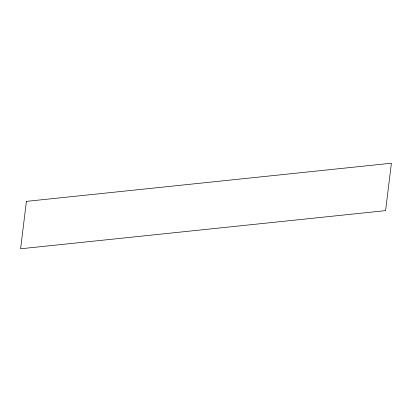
<?xml version="1.0" encoding="UTF-8"?>
<svg xmlns="http://www.w3.org/2000/svg" width="412" height="412" viewBox="0 0 412 412"><rect width="100%" height="100%" fill="white"/><g stroke="black" fill="none" stroke-linecap="round" stroke-linejoin="round"><path stroke-width="0.62" d="M26.404 201.365L20.6 248.776L385.596 210.635L391.4 163.224L26.404 201.365"/></g></svg>
